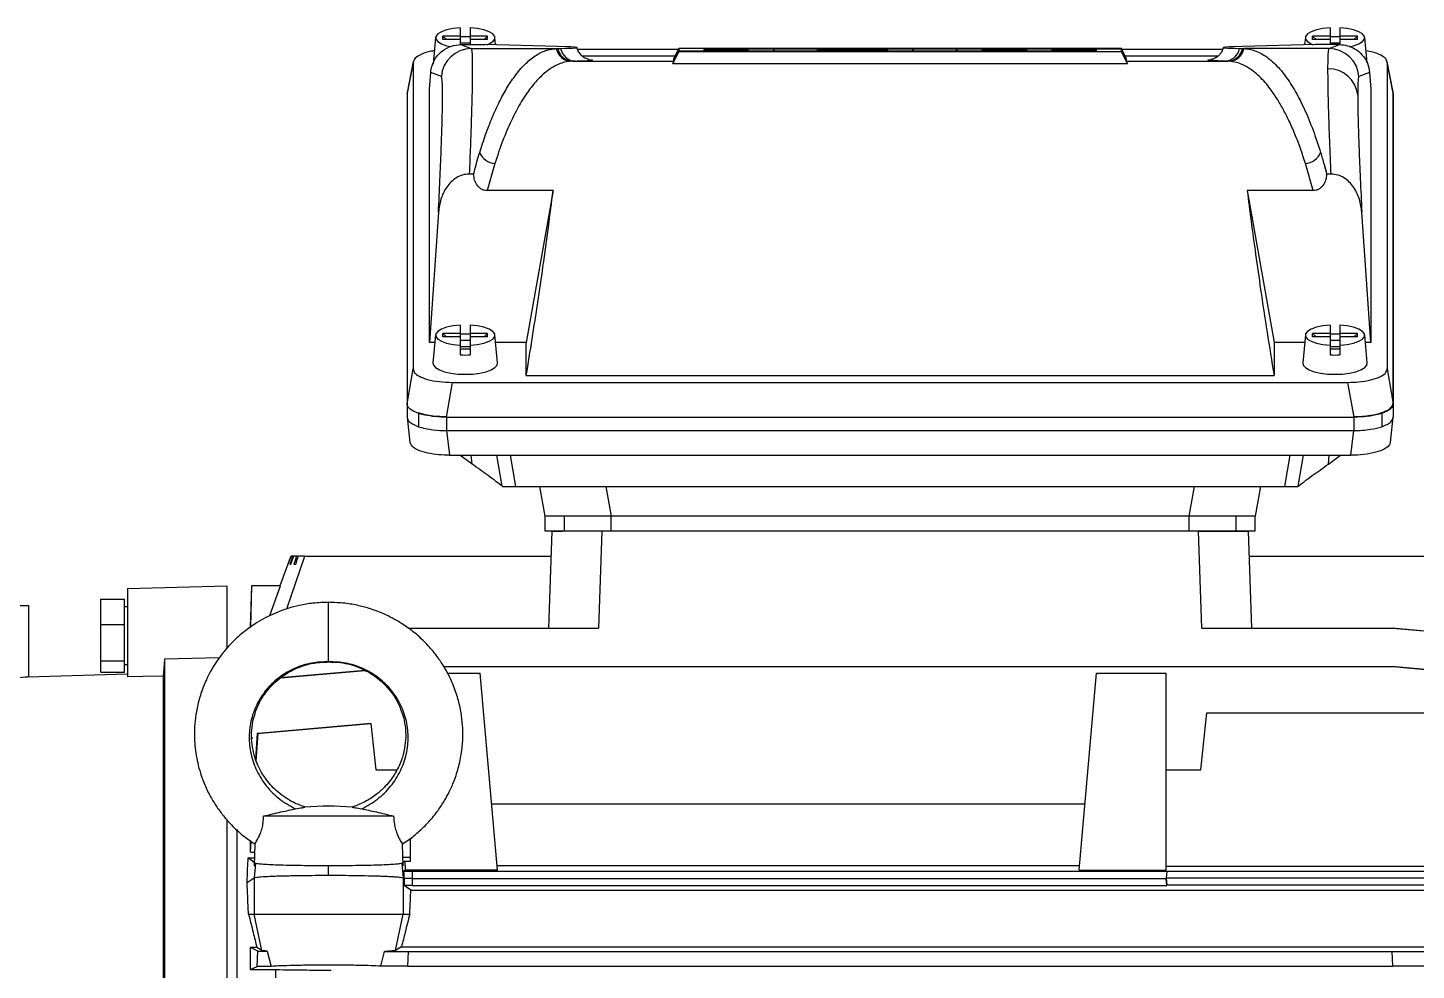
# Model space of a CAD drawing. Header units: millimetres. Extents: x 2 to 418, y 2 to 295.
# Drawn here: x 68.98 to 96.92, y 115.12 to 134.07 of the extents above; entities that cross this region are included whole.
import ezdxf

# ---------------------------------------------------------------- set-up
doc = ezdxf.new("R2010")
doc.units = ezdxf.units.MM

msp = doc.modelspace()

# ---------------------------------------------------------------- linework, layer by layer
at = {"color": 7, "linetype": 'Continuous', "lineweight": 25}
for p, q in [((77.185, 133.876), (77.135, 133.341)), ((77.682, 133.904), (77.332, 133.904)), ((77.332, 133.836), (77.332, 133.904)), ((77.332, 133.904), (77.405, 133.836)), ((77.682, 133.836), (77.332, 133.836)), ((77.682, 134.071), (77.682, 133.904)), ((77.682, 133.904), (77.682, 133.836)), ((77.682, 133.836), (77.682, 133.73)), ((77.882, 134.071), (77.882, 133.904)), ((78.232, 133.904), (77.882, 133.904)), ((77.882, 133.904), (77.882, 133.836)), ((78.232, 133.836), (77.882, 133.836)), ((77.882, 133.836), (77.882, 133.732)), ((78.232, 133.904), (78.16, 133.836)), ((78.232, 133.836), (78.232, 133.904)), ((78.393, 133.726), (78.379, 133.876)), ((94.685, 133.876), (94.671, 133.726)), ((95.182, 133.904), (94.832, 133.904)), ((94.832, 133.836), (94.832, 133.904)), ((94.832, 133.904), (94.905, 133.836)), ((95.182, 133.836), (94.832, 133.836)), ((95.182, 134.071), (95.182, 133.904)), ((95.182, 133.904), (95.182, 133.836)), ((95.182, 133.836), (95.182, 133.732)), ((95.382, 134.071), (95.382, 133.904)), ((95.732, 133.904), (95.382, 133.904)), ((95.382, 133.904), (95.382, 133.836)), ((95.732, 133.836), (95.382, 133.836)), ((95.382, 133.836), (95.382, 133.731)), ((95.732, 133.904), (95.66, 133.836)), ((95.732, 133.836), (95.732, 133.904)), ((95.927, 133.369), (95.879, 133.876)), ((77.682, 133.767), (77.882, 133.767)), ((77.693, 133.732), (77.9, 133.651)), ((77.693, 133.732), (78.179, 133.732)), ((77.9, 133.651), (79.614, 133.651)), ((79.64, 133.694), (78.179, 133.732)), ((79.614, 133.651), (79.644, 133.652)), ((79.644, 133.652), (79.702, 133.653)), ((80.044, 133.64), (82.071, 133.64)), ((81.961, 133.348), (82.076, 133.595)), ((81.982, 133.451), (82.076, 133.651)), ((81.982, 133.407), (82.076, 133.607)), ((81.982, 133.4), (82.076, 133.599)), ((82.076, 133.651), (82.076, 133.607)), ((90.989, 133.651), (82.076, 133.651)), ((82.076, 133.607), (83.989, 133.607)), ((82.076, 133.599), (82.076, 133.595)), ((90.476, 133.599), (82.076, 133.599)), ((82.076, 133.595), (90.989, 133.595)), ((82.589, 133.646), (90.989, 133.646)), ((82.589, 133.638), (82.589, 133.646)), ((82.593, 133.638), (82.589, 133.646)), ((83.989, 133.638), (82.589, 133.638)), ((82.589, 133.633), (82.589, 133.612)), ((83.476, 133.633), (82.589, 133.633)), ((82.599, 133.612), (82.589, 133.633)), ((82.589, 133.612), (83.476, 133.612)), ((83.466, 133.612), (83.476, 133.633)), ((83.476, 133.612), (83.476, 133.633)), ((83.989, 133.607), (83.989, 133.638)), ((84.007, 133.599), (83.989, 133.638)), ((83.993, 133.599), (83.989, 133.607)), ((84.858, 133.599), (84.876, 133.638)), ((84.86, 133.599), (84.876, 133.633)), ((84.864, 133.599), (84.876, 133.625)), ((84.872, 133.599), (84.876, 133.607)), ((84.876, 133.638), (84.876, 133.633)), ((86.789, 133.638), (84.876, 133.638)), ((84.876, 133.633), (86.276, 133.633)), ((84.876, 133.625), (84.876, 133.607)), ((86.276, 133.625), (84.876, 133.625)), ((84.876, 133.607), (86.789, 133.607)), ((86.276, 133.62), (85.389, 133.62)), ((85.389, 133.62), (85.389, 133.612)), ((85.393, 133.612), (85.389, 133.62)), ((85.389, 133.612), (86.276, 133.612)), ((86.272, 133.625), (86.276, 133.633)), ((86.272, 133.612), (86.276, 133.62)), ((86.276, 133.633), (86.276, 133.625)), ((86.276, 133.612), (86.276, 133.62)), ((86.789, 133.607), (86.789, 133.638)), ((86.807, 133.599), (86.789, 133.638)), ((86.793, 133.599), (86.789, 133.607)), ((87.658, 133.599), (87.676, 133.638)), ((87.672, 133.599), (87.676, 133.607)), ((87.676, 133.638), (87.676, 133.607)), ((90.989, 133.638), (87.676, 133.638)), ((87.676, 133.607), (88.189, 133.607)), ((88.189, 133.633), (89.076, 133.633)), ((88.189, 133.607), (88.189, 133.633)), ((88.205, 133.599), (88.189, 133.633)), ((88.193, 133.599), (88.189, 133.607)), ((89.06, 133.599), (89.076, 133.633)), ((89.072, 133.599), (89.076, 133.607)), ((89.076, 133.633), (89.076, 133.607)), ((89.076, 133.607), (89.589, 133.607)), ((89.589, 133.633), (90.476, 133.633)), ((89.589, 133.607), (89.589, 133.633)), ((89.605, 133.599), (89.589, 133.633)), ((89.593, 133.599), (89.589, 133.607)), ((90.46, 133.599), (90.476, 133.633)), ((90.476, 133.633), (90.476, 133.599)), ((90.989, 133.646), (90.989, 133.651)), ((91.082, 133.451), (90.989, 133.651)), ((91.082, 133.445), (90.989, 133.646)), ((90.989, 133.595), (90.989, 133.638)), ((91.082, 133.439), (90.989, 133.638)), ((91.104, 133.348), (90.989, 133.595)), ((90.994, 133.64), (93.02, 133.64)), ((93.363, 133.653), (93.42, 133.652)), ((93.42, 133.652), (93.45, 133.651)), ((94.885, 133.732), (93.425, 133.694)), ((95.165, 133.651), (93.45, 133.651)), ((95.372, 133.732), (94.885, 133.732)), ((95.165, 133.651), (95.372, 133.732)), ((95.182, 133.767), (95.382, 133.767)), ((76.735, 133.391), (76.61, 132.768)), ((76.733, 133.371), (76.61, 132.759)), ((76.733, 133.371), (76.733, 127.208)), ((79.999, 133.402), (79.942, 133.401)), ((80.135, 133.504), (82.007, 133.504)), ((80.299, 133.43), (80.325, 133.428)), ((91.104, 133.348), (81.961, 133.348)), ((81.982, 133.407), (81.982, 133.451)), ((81.985, 133.407), (81.982, 133.407)), ((91.058, 133.504), (92.93, 133.504)), ((91.082, 133.445), (91.079, 133.445)), ((91.082, 133.451), (91.082, 133.445)), ((91.082, 133.439), (91.082, 133.401)), ((91.082, 133.401), (93.122, 133.401)), ((93.122, 133.401), (93.065, 133.402)), ((96.453, 132.778), (96.33, 133.391)), ((96.332, 133.371), (96.331, 127.208)), ((96.455, 132.759), (96.332, 133.371)), ((77.06, 132.837), (77.087, 133.174)), ((77.301, 133.09), (77.087, 133.174)), ((95.978, 133.174), (95.763, 133.09)), ((95.978, 133.174), (96.005, 132.837)), ((76.61, 132.759), (76.617, 132.777)), ((76.61, 132.759), (76.61, 126.509)), ((77.06, 127.742), (77.06, 132.837)), ((96.005, 132.837), (96.005, 127.742)), ((96.446, 132.777), (96.455, 132.759)), ((96.455, 132.756), (96.452, 132.764)), ((96.455, 132.759), (96.455, 126.509)), ((96.455, 126.523), (96.455, 132.756)), ((78.377, 131.341), (78.223, 130.797)), ((94.842, 130.797), (94.688, 131.341)), ((77.95, 131.129), (77.862, 131.129)), ((77.95, 131.129), (77.951, 131.122)), ((95.202, 131.129), (95.114, 131.129)), ((95.114, 131.122), (95.114, 131.129)), ((79.548, 130.797), (78.223, 130.797)), ((79.548, 130.797), (79.01, 127.742)), ((94.842, 130.797), (93.516, 130.797)), ((93.516, 130.797), (94.055, 127.742)), ((77.243, 130.36), (77.06, 127.742)), ((96.005, 127.742), (95.822, 130.36)), ((77.682, 128.089), (77.682, 127.922)), ((77.882, 128.089), (77.882, 127.922)), ((95.182, 128.089), (95.182, 127.922)), ((95.382, 128.089), (95.382, 127.922)), ((77.171, 127.742), (77.06, 127.742)), ((77.185, 127.894), (77.133, 127.331)), ((77.682, 127.922), (77.332, 127.922)), ((77.332, 127.853), (77.332, 127.922)), ((77.332, 127.922), (77.405, 127.853)), ((77.682, 127.853), (77.332, 127.853)), ((77.682, 127.922), (77.682, 127.853)), ((77.682, 127.853), (77.682, 127.686)), ((77.682, 127.785), (77.882, 127.785)), ((77.682, 127.686), (77.682, 127.492)), ((78.232, 127.922), (77.882, 127.922)), ((77.882, 127.922), (77.882, 127.853)), ((77.882, 127.853), (77.882, 127.686)), ((78.232, 127.853), (77.882, 127.853)), ((77.882, 127.686), (77.882, 127.492)), ((78.232, 127.922), (78.16, 127.853)), ((78.232, 127.853), (78.232, 127.922)), ((78.432, 127.331), (78.379, 127.894)), ((79.01, 127.742), (78.394, 127.742)), ((79.01, 127.076), (79.01, 127.742)), ((94.055, 127.742), (94.055, 127.076)), ((94.671, 127.742), (94.055, 127.742)), ((94.685, 127.894), (94.633, 127.331)), ((95.182, 127.922), (94.832, 127.922)), ((94.832, 127.853), (94.832, 127.922)), ((94.832, 127.922), (94.905, 127.853)), ((95.182, 127.853), (94.832, 127.853)), ((95.182, 127.922), (95.182, 127.853)), ((95.182, 127.853), (95.182, 127.686)), ((95.182, 127.785), (95.382, 127.785)), ((95.182, 127.686), (95.182, 127.492)), ((95.732, 127.922), (95.382, 127.922)), ((95.382, 127.922), (95.382, 127.853)), ((95.382, 127.853), (95.382, 127.686)), ((95.732, 127.853), (95.382, 127.853)), ((95.382, 127.686), (95.382, 127.492)), ((95.732, 127.922), (95.66, 127.853)), ((95.732, 127.853), (95.732, 127.922)), ((95.932, 127.331), (95.879, 127.894)), ((96.005, 127.742), (95.894, 127.742)), ((77.882, 127.657), (77.682, 127.657)), ((77.682, 127.614), (77.882, 127.614)), ((95.382, 127.657), (95.182, 127.657)), ((95.182, 127.614), (95.382, 127.614)), ((76.61, 126.509), (76.733, 127.208)), ((96.331, 127.208), (96.455, 126.509)), ((77.521, 126.939), (77.398, 126.239)), ((77.521, 126.939), (95.543, 126.939)), ((79.01, 127.076), (94.055, 127.076)), ((95.667, 126.239), (95.543, 126.939)), ((76.612, 126.504), (76.612, 126.241)), ((76.844, 126.33), (76.844, 126.048)), ((96.222, 126.33), (96.222, 126.048)), ((96.455, 126.509), (96.455, 126.241)), ((76.612, 126.236), (76.67, 125.733)), ((77.398, 126.239), (95.667, 126.239)), ((96.396, 125.733), (96.455, 126.236)), ((77.407, 125.969), (95.659, 125.969)), ((77.407, 125.969), (77.465, 125.472)), ((95.601, 125.472), (95.659, 125.969)), ((77.465, 125.472), (95.601, 125.472)), ((77.918, 125.297), (77.674, 125.472)), ((78.8, 124.845), (78.694, 125.472)), ((94.373, 125.472), (94.267, 124.845)), ((95.148, 125.297), (95.392, 125.472)), ((78.534, 124.845), (78.526, 124.852)), ((78.534, 124.845), (78.8, 124.845)), ((78.8, 124.845), (94.267, 124.845)), ((79.389, 124.245), (79.283, 124.845)), ((80.613, 124.845), (80.719, 124.245)), ((92.348, 124.245), (92.454, 124.845)), ((93.783, 124.845), (93.677, 124.245)), ((94.267, 124.845), (94.532, 124.845)), ((94.532, 124.845), (94.541, 124.852)), ((79.389, 123.945), (79.389, 124.245)), ((79.776, 123.945), (79.776, 124.245)), ((92.348, 124.245), (80.719, 124.245)), ((80.719, 123.945), (80.719, 124.245)), ((92.348, 123.945), (92.348, 124.245)), ((93.29, 123.945), (93.29, 124.245)), ((93.677, 123.945), (93.677, 124.245)), ((79.465, 121.994), (79.533, 123.945)), ((80.533, 123.945), (80.464, 121.994)), ((92.348, 123.945), (80.719, 123.945)), ((92.602, 121.994), (92.534, 123.945)), ((93.533, 123.945), (93.601, 121.994)), ((74.271, 123.446), (74.054, 122.849)), ((74.192, 122.382), (74.552, 123.445)), ((74.274, 123.445), (74.273, 123.445)), ((74.326, 123.445), (74.309, 123.445)), ((74.411, 123.445), (74.389, 123.445)), ((74.552, 123.445), (79.516, 123.445)), ((93.551, 123.445), (98.514, 123.445)), ((70.983, 122.793), (72.983, 122.845)), ((70.983, 122.793), (70.983, 121.016)), ((72.983, 122.845), (72.983, 121.585)), ((73.478, 122.845), (73.456, 122.012)), ((74.065, 122.845), (73.479, 122.845)), ((73.853, 122.247), (74.065, 122.845)), ((68.998, 122.445), (64.998, 122.445)), ((68.998, 121.013), (68.998, 122.445)), ((70.453, 122.577), (70.923, 122.577)), ((70.453, 122.068), (70.453, 122.577)), ((70.923, 122.068), (70.923, 122.577)), ((70.983, 122.425), (70.923, 122.425)), ((70.453, 122.068), (70.923, 122.068)), ((70.453, 121.336), (70.453, 122.068)), ((70.923, 121.336), (70.923, 122.068)), ((76.632, 121.994), (80.464, 121.994)), ((92.602, 121.994), (96.435, 121.994)), ((99.458, 121.728), (96.435, 121.994)), ((96.445, 121.994), (99.468, 121.73)), ((70.453, 121.336), (70.923, 121.336)), ((70.453, 121.113), (70.453, 121.336)), ((70.923, 121.113), (70.923, 121.336)), ((70.923, 121.265), (70.983, 121.265)), ((71.733, 121.372), (71.733, 108.856)), ((70.983, 121.067), (68.98, 121.012)), ((70.453, 121.113), (70.923, 121.113)), ((71.705, 121.033), (71.705, 108.946)), ((75.771, 121.144), (74.061, 120.994)), ((74.066, 120.997), (75.768, 121.146)), ((77.351, 121.221), (96.433, 121.221)), ((77.426, 121.091), (78.083, 121.091)), ((78.43, 117.131), (78.083, 121.091)), ((90.137, 117.131), (90.483, 121.091)), ((90.483, 121.091), (91.883, 121.091)), ((91.883, 117.131), (91.883, 121.091)), ((99.456, 120.954), (96.433, 121.221)), ((96.446, 121.221), (99.469, 120.956)), ((92.583, 119.144), (92.704, 120.294)), ((92.704, 120.294), (99.659, 120.294)), ((73.596, 119.88), (73.561, 119.367)), ((73.577, 119.323), (73.613, 119.877)), ((73.596, 119.88), (75.885, 120.08)), ((73.613, 119.877), (73.596, 119.88)), ((75.885, 120.078), (73.613, 119.877)), ((75.885, 120.078), (75.983, 119.144)), ((73.485, 119.789), (73.508, 119.789)), ((75.983, 119.144), (76.408, 119.144)), ((91.883, 119.144), (92.583, 119.144)), ((78.313, 118.464), (90.253, 118.464)), ((76.341, 118.215), (73.725, 118.215)), ((72.983, 118.145), (72.983, 108.882)), ((73.183, 117.952), (73.183, 108.164)), ((73.459, 117.487), (73.459, 117.722)), ((73.459, 117.487), (73.474, 117.709)), ((73.545, 117.654), (73.533, 117.216)), ((76.533, 117.218), (76.522, 117.654)), ((76.683, 117.308), (76.683, 117.771)), ((73.535, 117.284), (73.413, 117.376)), ((73.413, 117.376), (73.537, 117.376)), ((73.459, 117.487), (73.54, 117.487)), ((76.683, 117.38), (76.529, 117.38)), ((73.54, 117.215), (73.533, 117.215)), ((73.561, 117.265), (73.535, 116.976)), ((73.561, 117.265), (73.548, 117.274)), ((75.033, 117.025), (75.033, 117.215)), ((76.518, 117.274), (76.506, 117.265)), ((76.506, 117.265), (76.531, 116.976)), ((76.533, 117.215), (76.526, 117.215)), ((76.563, 117.308), (76.531, 117.284)), ((76.539, 117.108), (76.57, 117.131)), ((76.539, 117.108), (76.716, 117.108)), ((76.563, 117.308), (76.683, 117.308)), ((76.563, 117.308), (76.57, 117.131)), ((78.43, 117.131), (76.57, 117.131)), ((76.716, 117.108), (91.896, 117.108)), ((76.716, 117.108), (76.716, 116.962)), ((90.144, 117.215), (78.422, 117.215)), ((90.137, 117.131), (91.883, 117.131)), ((91.883, 117.21), (98.387, 117.21)), ((91.895, 117.103), (91.883, 116.968)), ((91.896, 117.108), (91.895, 117.103)), ((99.19, 117.103), (91.895, 117.103)), ((73.392, 116.88), (73.535, 116.976)), ((73.535, 116.976), (73.535, 116.245)), ((76.531, 116.976), (76.531, 116.245)), ((76.531, 116.976), (76.551, 116.962)), ((76.551, 116.962), (76.552, 116.817)), ((76.688, 116.726), (76.552, 116.817)), ((76.716, 116.962), (91.883, 116.962)), ((76.716, 116.962), (76.716, 116.817)), ((76.716, 116.817), (91.896, 116.817)), ((91.883, 116.968), (91.896, 116.823)), ((99.19, 116.968), (91.883, 116.968)), ((91.883, 116.962), (91.883, 116.968)), ((91.896, 116.817), (91.883, 116.962)), ((99.19, 116.823), (91.896, 116.823)), ((91.896, 116.823), (91.896, 116.817)), ((76.688, 116.726), (97.979, 116.726)), ((73.421, 116.245), (73.535, 116.245)), ((73.69, 115.514), (73.535, 116.245)), ((73.535, 116.245), (76.531, 116.245)), ((76.376, 115.514), (76.531, 116.245)), ((76.531, 116.245), (76.666, 116.245)), ((73.59, 115.573), (73.459, 115.573)), ((73.459, 115.128), (73.459, 115.573)), ((73.611, 115.499), (73.459, 115.573)), ((73.69, 115.514), (73.59, 115.573)), ((73.597, 115.191), (73.611, 115.499)), ((73.611, 115.499), (73.799, 115.499)), ((73.799, 115.499), (73.875, 115.192)), ((76.083, 115.198), (76.155, 115.491)), ((76.155, 115.491), (76.633, 115.49)), ((76.499, 115.586), (76.376, 115.514)), ((76.499, 115.586), (97.979, 115.586)), ((76.633, 115.49), (76.621, 115.2)), ((76.633, 115.49), (96.433, 115.49)), ((96.433, 115.49), (99.456, 115.499)), ((96.446, 115.2), (96.433, 115.49)), ((73.459, 115.128), (73.597, 115.191)), ((73.459, 115.128), (73.968, 115.128)), ((73.875, 115.192), (73.597, 115.191)), ((73.968, 114.049), (73.968, 115.128)), ((76.621, 115.2), (76.083, 115.198)), ((76.621, 115.2), (96.446, 115.2)), ((99.469, 115.191), (96.446, 115.2))]:
    msp.add_line(p, q, dxfattribs=at)
at = {"color": 8, "linetype": 'Continuous', "lineweight": 25}
for p, q in [((79.942, 133.401), (81.982, 133.401)), ((77.407, 126.239), (77.407, 125.969)), ((95.659, 126.239), (95.659, 125.969)), ((77.918, 125.297), (77.904, 125.472)), ((78.526, 124.852), (78.416, 125.472)), ((94.541, 124.852), (94.65, 125.472)), ((95.148, 125.297), (95.163, 125.472))]:
    msp.add_line(p, q, dxfattribs=at)
at = {"color": 7, "linetype": 'Continuous', "lineweight": 25, "flags": 128}
for points in [[(77.682, 134.071), (77.537, 134.056), (77.407, 134.029), (77.302, 133.991), (77.228, 133.946), (77.19, 133.896), (77.19, 133.844), (77.228, 133.793), (77.302, 133.748), (77.407, 133.711), (77.487, 133.692)], [(78.221, 133.731), (78.262, 133.748), (78.337, 133.793), (78.375, 133.844), (78.375, 133.896), (78.337, 133.946), (78.262, 133.991), (78.157, 134.029), (78.028, 134.056), (77.882, 134.071)], [(95.182, 134.071), (95.037, 134.056), (94.907, 134.029), (94.802, 133.991), (94.728, 133.946), (94.69, 133.896), (94.69, 133.844), (94.728, 133.793), (94.802, 133.748), (94.844, 133.731)], [(95.574, 133.691), (95.657, 133.711), (95.762, 133.748), (95.837, 133.793), (95.875, 133.844), (95.875, 133.896), (95.837, 133.946), (95.762, 133.991), (95.657, 134.029), (95.528, 134.056), (95.382, 134.071)], [(79.702, 133.653), (79.837, 133.658), (79.937, 133.662), (80.002, 133.667), (80.031, 133.671), (80.024, 133.676), (79.981, 133.68), (79.902, 133.685), (79.788, 133.689), (79.64, 133.694)], [(93.425, 133.694), (93.276, 133.689), (93.162, 133.685), (93.084, 133.68), (93.041, 133.676), (93.034, 133.671), (93.063, 133.667), (93.127, 133.662), (93.228, 133.658), (93.363, 133.653)], [(92.733, 133.427), (92.774, 133.431), (92.777, 133.431)], [(77.682, 128.089), (77.537, 128.074), (77.407, 128.047), (77.302, 128.009), (77.228, 127.964), (77.19, 127.914), (77.19, 127.862), (77.228, 127.811), (77.302, 127.766), (77.407, 127.728), (77.537, 127.701), (77.682, 127.686)], [(77.882, 127.686), (78.028, 127.701), (78.157, 127.728), (78.262, 127.766), (78.337, 127.811), (78.375, 127.862), (78.375, 127.914), (78.337, 127.964), (78.262, 128.009), (78.157, 128.047), (78.028, 128.074), (77.882, 128.089)], [(95.182, 128.089), (95.037, 128.074), (94.907, 128.047), (94.802, 128.009), (94.728, 127.964), (94.69, 127.914), (94.69, 127.862), (94.728, 127.811), (94.802, 127.766), (94.907, 127.728), (95.037, 127.701), (95.182, 127.686)], [(95.382, 127.686), (95.528, 127.701), (95.657, 127.728), (95.762, 127.766), (95.837, 127.811), (95.875, 127.862), (95.875, 127.914), (95.837, 127.964), (95.762, 128.009), (95.657, 128.047), (95.528, 128.074), (95.382, 128.089)], [(77.133, 127.331), (77.142, 127.285), (77.185, 127.236), (77.261, 127.191), (77.364, 127.153), (77.491, 127.125), (77.632, 127.107), (77.782, 127.101)], [(77.782, 127.101), (77.932, 127.107), (78.074, 127.125), (78.2, 127.153), (78.304, 127.191), (78.379, 127.236), (78.422, 127.285), (78.432, 127.331)], [(94.633, 127.331), (94.642, 127.285), (94.685, 127.236), (94.761, 127.191), (94.864, 127.153), (94.991, 127.125), (95.132, 127.107), (95.282, 127.101)], [(95.282, 127.101), (95.432, 127.107), (95.574, 127.125), (95.7, 127.153), (95.804, 127.191), (95.879, 127.236), (95.922, 127.285), (95.932, 127.331)], [(74.273, 123.445), (74.24, 123.355), (74.214, 123.285)], [(74.222, 123.285), (74.255, 123.375), (74.281, 123.445)], [(74.309, 123.445), (74.277, 123.355), (74.251, 123.285)], [(74.275, 123.285), (74.307, 123.375), (74.333, 123.445)], [(74.389, 123.445), (74.357, 123.355), (74.332, 123.285)], [(74.371, 123.285), (74.403, 123.375), (74.428, 123.445)], [(73.479, 122.845), (73.458, 122.019), (73.457, 122.013)], [(71.733, 121.372), (71.717, 121.182), (71.705, 121.033)], [(72.834, 121.398), (72.283, 121.385), (71.733, 121.372)], [(71.705, 121.033), (71.301, 121.024), (70.983, 121.016)]]:
    msp.add_lwpolyline(points, dxfattribs=at)
at = {"color": 8, "linetype": 'Continuous', "lineweight": 25, "flags": 128}
for points in [[(80.325, 133.428), (80.335, 133.426), (80.343, 133.421), (80.322, 133.417)], [(93.065, 133.402), (92.924, 133.407), (92.819, 133.412), (92.752, 133.416), (92.722, 133.421), (92.729, 133.426), (92.733, 133.427)]]:
    msp.add_lwpolyline(points, dxfattribs=at)
at = {"color": 7, "linetype": 'Continuous', "lineweight": 25}
for centre, radius, start, end in [((77.782, 132.105), 1.787, 86.7917, 93.2083), ((95.282, 132.105), 1.787, 86.7917, 93.2083), ((77.9, 133.051), 0.6, 90.0205, 176.2346), ((79.92, 133.711), 0.312, 191.1059, 268.5153), ((79.949, 133.71), 0.31, 190.9467, 268.7802), ((80.006, 133.712), 0.31, 190.9467, 268.7802), ((93.058, 133.712), 0.31, 271.2198, 349.0533), ((93.116, 133.71), 0.31, 271.2198, 349.0533), ((93.144, 133.711), 0.312, 271.4847, 348.8941), ((95.164, 133.051), 0.6, 3.7654, 89.9795), ((79.95, 137.925), 4.523, 270.6302, 274.72), ((95.156, 132.659), 0.586, 5.9865, 91.5547), ((78.414, 131.714), 0.375, 204.1577, 264.3496), ((94.651, 131.714), 0.375, 275.6504, 335.8423), ((77.782, 126.123), 1.787, 86.7917, 93.2083), ((95.282, 126.123), 1.787, 86.7917, 93.2083), ((77.782, 129.276), 1.787, 266.7917, 273.2083), ((95.282, 129.276), 1.787, 266.7917, 273.2083), ((75.033, 112.885), 5.53, 85.0554, 94.9421)]:
    msp.add_arc(centre, radius, start, end, dxfattribs=at)
for points, knots in [([(77.16, 133.608), (77.136, 133.605), (77.037, 133.591), (76.893, 133.541), (76.757, 133.463), (76.741, 133.401), (76.733, 133.371)], [0, 0, 0, 0, 0.090931, 0.371453, 0.696261, 1, 1, 1, 1]), ([(77.087, 133.174), (77.102, 133.254), (77.134, 133.417), (77.295, 133.602), (77.494, 133.713), (77.629, 133.726), (77.693, 133.732)], [0, 0, 0, 0, 0.287405, 0.583825, 0.802749, 1, 1, 1, 1]), ([(77.9, 133.651), (77.905, 133.64), (77.914, 133.62), (77.922, 133.484), (77.925, 133.274), (77.923, 132.988), (77.916, 132.63), (77.903, 132.2), (77.886, 131.704), (77.87, 131.322), (77.862, 131.129)], [0, 0, 0, 0, 0.125827, 0.251091, 0.375799, 0.499957, 0.62262, 0.746845, 0.872636, 1, 1, 1, 1]), ([(78.072, 131.56), (78.112, 131.684), (78.192, 131.934), (78.324, 132.272), (78.465, 132.582), (78.616, 132.859), (78.754, 133.068), (78.877, 133.224), (78.979, 133.334), (79.085, 133.43), (79.188, 133.507), (79.295, 133.57), (79.395, 133.611), (79.503, 133.642), (79.573, 133.647), (79.614, 133.651)], [0, 0, 0, 0, 0.0953481, 0.1941182, 0.2925509, 0.3920197, 0.4967714, 0.5587576, 0.6237828, 0.6849984, 0.7504796, 0.8097803, 0.8761218, 0.9277398, 1, 1, 1, 1]), ([(80.284, 133.43), (80.284, 133.43), (80.284, 133.43), (80.273, 133.432), (80.251, 133.437), (80.218, 133.448), (80.17, 133.473), (80.114, 133.516), (80.065, 133.582), (80.036, 133.638), (80.033, 133.671), (80.033, 133.674)], [0, 0, 0, 0, 0.151584, 0.321712, 0.439472, 0.5398, 0.636339, 0.741906, 0.861049, 0.98967, 1, 1, 1, 1]), ([(93.031, 133.674), (93.031, 133.672), (93.029, 133.64), (93.002, 133.587), (92.958, 133.525), (92.909, 133.482), (92.863, 133.456), (92.827, 133.441), (92.802, 133.434), (92.787, 133.431), (92.785, 133.431), (92.783, 133.431)], [0, 0, 0, 0, 0.011546, 0.1554284, 0.2810545, 0.3937928, 0.4964903, 0.5984724, 0.7151769, 0.8657624, 1, 1, 1, 1]), ([(93.45, 133.651), (93.496, 133.647), (93.578, 133.64), (93.7, 133.601), (93.817, 133.545), (93.937, 133.465), (94.056, 133.364), (94.173, 133.241), (94.319, 133.058), (94.486, 132.799), (94.671, 132.435), (94.84, 132.029), (94.943, 131.714), (94.992, 131.56)], [0, 0, 0, 0, 0.080902, 0.143559, 0.216508, 0.287477, 0.359183, 0.432163, 0.503258, 0.633362, 0.755221, 0.880287, 1, 1, 1, 1]), ([(95.14, 133.244), (95.141, 133.323), (95.142, 133.48), (95.15, 133.617), (95.16, 133.64), (95.165, 133.651)], [0, 0, 0, 0, 0.331151, 0.664479, 1, 1, 1, 1]), ([(95.372, 133.732), (95.425, 133.728), (95.538, 133.719), (95.697, 133.647), (95.84, 133.527), (95.945, 133.364), (95.967, 133.237), (95.978, 133.174)], [0, 0, 0, 0, 0.165777, 0.347575, 0.542004, 0.776206, 1, 1, 1, 1]), ([(96.332, 133.371), (96.326, 133.396), (96.314, 133.448), (96.213, 133.521), (96.075, 133.578), (95.953, 133.598), (95.905, 133.606)], [0, 0, 0, 0, 0.257064, 0.531035, 0.812364, 1, 1, 1, 1]), ([(79.912, 133.399), (79.868, 133.394), (79.785, 133.384), (79.671, 133.344), (79.575, 133.297), (79.479, 133.238), (79.38, 133.163), (79.275, 133.066), (79.177, 132.959), (79.046, 132.796), (78.888, 132.556), (78.704, 132.204), (78.532, 131.806), (78.428, 131.493), (78.377, 131.341)], [0, 0, 0, 0, 0.0781411, 0.1458561, 0.203144, 0.2500041, 0.3177429, 0.3819967, 0.4427666, 0.5000538, 0.6286822, 0.7490781, 0.8774251, 1, 1, 1, 1]), ([(79.942, 133.401), (79.936, 133.4), (79.926, 133.4), (79.916, 133.399), (79.912, 133.399)], [0, 0, 0, 0, 0.56, 1, 1, 1, 1]), ([(81.961, 133.348), (81.967, 133.363), (81.979, 133.39), (81.981, 133.397), (81.982, 133.4)], [0, 0, 0, 0, 0.5601781, 1, 1, 1, 1]), ([(91.082, 133.401), (91.083, 133.397), (91.085, 133.39), (91.098, 133.361), (91.104, 133.348)], [0, 0, 0, 0, 0.5597999, 1, 1, 1, 1]), ([(93.153, 133.399), (93.147, 133.4), (93.137, 133.4), (93.127, 133.401), (93.122, 133.401)], [0, 0, 0, 0, 0.56, 1, 1, 1, 1]), ([(94.688, 131.341), (94.654, 131.443), (94.586, 131.65), (94.475, 131.938), (94.359, 132.201), (94.238, 132.439), (94.113, 132.653), (93.991, 132.831), (93.873, 132.977), (93.759, 133.097), (93.644, 133.196), (93.533, 133.273), (93.42, 133.333), (93.294, 133.381), (93.202, 133.393), (93.153, 133.399)], [0, 0, 0, 0, 0.0811547, 0.1648739, 0.251173, 0.3305947, 0.4136837, 0.5004474, 0.5661904, 0.6364892, 0.7113454, 0.7759341, 0.8370303, 0.9117195, 1, 1, 1, 1]), ([(77.243, 130.36), (77.253, 130.58), (77.275, 131.026), (77.299, 131.611), (77.316, 132.12), (77.326, 132.54), (77.327, 132.849), (77.319, 133.047), (77.307, 133.076), (77.301, 133.09)], [0, 0, 0, 0, 0.136644, 0.276556, 0.418537, 0.561276, 0.710141, 0.856843, 1, 1, 1, 1]), ([(95.202, 131.129), (95.196, 131.287), (95.183, 131.601), (95.167, 132.02), (95.153, 132.461), (95.142, 132.896), (95.141, 133.129), (95.14, 133.244)], [0, 0, 0, 0, 0.168936, 0.335661, 0.500178, 0.750876, 1, 1, 1, 1]), ([(95.763, 133.09), (95.759, 133.083), (95.751, 133.068), (95.741, 132.963), (95.74, 132.812), (95.739, 132.72)], [0, 0, 0, 0, 0.279673, 0.560312, 1, 1, 1, 1]), ([(95.739, 132.72), (95.739, 132.63), (95.74, 132.45), (95.75, 132.08), (95.765, 131.616), (95.788, 131.049), (95.811, 130.589), (95.822, 130.36)], [0, 0, 0, 0, 0.185041, 0.372279, 0.56044, 0.781548, 1, 1, 1, 1]), ([(77.95, 131.129), (77.972, 131.212), (78.012, 131.36), (78.054, 131.499), (78.072, 131.56)], [0, 0, 0, 0, 0.559495, 1, 1, 1, 1]), ([(77.951, 131.122), (77.973, 131.206), (78.012, 131.356), (78.054, 131.498), (78.072, 131.56)], [0, 0, 0, 0, 0.559497, 1, 1, 1, 1]), ([(94.992, 131.56), (95.016, 131.481), (95.058, 131.339), (95.097, 131.188), (95.114, 131.122)], [0, 0, 0, 0, 0.560502, 1, 1, 1, 1]), ([(94.992, 131.56), (95.016, 131.482), (95.058, 131.342), (95.097, 131.194), (95.114, 131.129)], [0, 0, 0, 0, 0.560504, 1, 1, 1, 1]), ([(77.862, 131.129), (77.817, 131.125), (77.725, 131.117), (77.601, 131.058), (77.494, 130.974), (77.379, 130.834), (77.278, 130.627), (77.255, 130.449), (77.243, 130.36)], [0, 0, 0, 0, 0.124887, 0.250262, 0.371648, 0.500568, 0.749531, 1, 1, 1, 1]), ([(78.223, 130.797), (78.203, 130.798), (78.164, 130.801), (78.109, 130.824), (78.061, 130.858), (78.009, 130.917), (77.965, 131.006), (77.955, 131.083), (77.951, 131.122)], [0, 0, 0, 0, 0.125248, 0.250201, 0.372401, 0.500748, 0.749773, 1, 1, 1, 1]), ([(95.114, 131.122), (95.109, 131.084), (95.1, 131.007), (95.056, 130.917), (95.004, 130.858), (94.956, 130.824), (94.901, 130.801), (94.861, 130.798), (94.842, 130.797)], [0, 0, 0, 0, 0.248579, 0.498164, 0.626592, 0.749075, 0.873999, 1, 1, 1, 1]), ([(95.822, 130.36), (95.81, 130.448), (95.786, 130.626), (95.687, 130.832), (95.572, 130.972), (95.465, 131.057), (95.34, 131.117), (95.248, 131.125), (95.202, 131.129)], [0, 0, 0, 0, 0.248606, 0.498133, 0.623635, 0.748655, 0.874037, 1, 1, 1, 1]), ([(79.01, 127.076), (79.05, 127.323), (79.13, 127.818), (79.243, 128.553), (79.353, 129.31), (79.458, 130.073), (79.518, 130.557), (79.548, 130.797)], [0, 0, 0, 0, 0.185824, 0.373455, 0.56163, 0.782324, 1, 1, 1, 1]), ([(93.516, 130.797), (93.541, 130.594), (93.592, 130.186), (93.683, 129.516), (93.79, 128.769), (93.913, 127.952), (94.008, 127.367), (94.055, 127.076)], [0, 0, 0, 0, 0.1844919, 0.3713701, 0.5594284, 0.780813, 1, 1, 1, 1]), ([(76.733, 127.208), (76.739, 127.183), (76.751, 127.131), (76.851, 127.058), (77.02, 126.993), (77.253, 126.948), (77.434, 126.942), (77.521, 126.939)], [0, 0, 0, 0, 0.178174, 0.368072, 0.563076, 0.788863, 1, 1, 1, 1]), ([(95.543, 126.939), (95.617, 126.941), (95.769, 126.945), (95.984, 126.979), (96.173, 127.037), (96.306, 127.117), (96.323, 127.179), (96.331, 127.208)], [0, 0, 0, 0, 0.17818, 0.368083, 0.563087, 0.78887, 1, 1, 1, 1]), ([(77.398, 126.239), (77.324, 126.241), (77.172, 126.245), (76.958, 126.28), (76.769, 126.337), (76.635, 126.417), (76.618, 126.479), (76.61, 126.509)], [0, 0, 0, 0, 0.178178, 0.368078, 0.563081, 0.788865, 1, 1, 1, 1]), ([(76.844, 126.33), (76.888, 126.317), (76.975, 126.291), (77.165, 126.259), (77.316, 126.254), (77.407, 126.251)], [0, 0, 0, 0, 0.277589, 0.560746, 1, 1, 1, 1]), ([(95.659, 126.251), (95.717, 126.252), (95.834, 126.255), (96.034, 126.278), (96.151, 126.31), (96.222, 126.33)], [0, 0, 0, 0, 0.2787416, 0.5621779, 1, 1, 1, 1]), ([(96.455, 126.509), (96.449, 126.483), (96.437, 126.431), (96.337, 126.358), (96.168, 126.293), (95.935, 126.248), (95.754, 126.242), (95.667, 126.239)], [0, 0, 0, 0, 0.178178, 0.368078, 0.563081, 0.788865, 1, 1, 1, 1]), ([(96.222, 126.33), (96.26, 126.345), (96.337, 126.375), (96.431, 126.44), (96.446, 126.492), (96.455, 126.523)], [0, 0, 0, 0, 0.2775892, 0.5607463, 1, 1, 1, 1]), ([(76.612, 126.241), (76.615, 126.221), (76.623, 126.181), (76.691, 126.113), (76.786, 126.073), (76.844, 126.048)], [0, 0, 0, 0, 0.2787416, 0.5621779, 1, 1, 1, 1]), ([(76.844, 126.048), (76.888, 126.035), (76.975, 126.009), (77.165, 125.977), (77.316, 125.972), (77.407, 125.969)], [0, 0, 0, 0, 0.277589, 0.560746, 1, 1, 1, 1]), ([(95.659, 125.969), (95.717, 125.97), (95.834, 125.973), (96.034, 125.996), (96.151, 126.029), (96.222, 126.048)], [0, 0, 0, 0, 0.2787416, 0.5621779, 1, 1, 1, 1]), ([(96.222, 126.048), (96.26, 126.063), (96.337, 126.093), (96.431, 126.158), (96.446, 126.21), (96.455, 126.241)], [0, 0, 0, 0, 0.277589, 0.560746, 1, 1, 1, 1]), ([(77.465, 125.472), (77.391, 125.474), (77.238, 125.478), (77.022, 125.513), (76.831, 125.571), (76.699, 125.648), (76.682, 125.707), (76.675, 125.733)], [0, 0, 0, 0, 0.181925, 0.37705, 0.578037, 0.810308, 1, 1, 1, 1]), ([(96.393, 125.733), (96.387, 125.712), (96.375, 125.663), (96.277, 125.592), (96.106, 125.527), (95.871, 125.481), (95.689, 125.475), (95.601, 125.472)], [0, 0, 0, 0, 0.155826, 0.35097, 0.551976, 0.78427, 1, 1, 1, 1]), ([(78.526, 124.852), (78.489, 124.879), (78.413, 124.937), (78.255, 125.054), (78.087, 125.176), (77.975, 125.256), (77.918, 125.297)], [0, 0, 0, 0, 0.261576, 0.537963, 0.765739, 1, 1, 1, 1]), ([(94.541, 124.852), (94.578, 124.879), (94.653, 124.937), (94.812, 125.054), (94.98, 125.176), (95.092, 125.256), (95.148, 125.297)], [0, 0, 0, 0, 0.261576, 0.537963, 0.765739, 1, 1, 1, 1]), ([(79.776, 124.245), (79.712, 124.245), (79.583, 124.245), (79.467, 124.245), (79.4, 124.245), (79.393, 124.245), (79.389, 124.245)], [0, 0, 0, 0, 0.276318, 0.558543, 0.780772, 1, 1, 1, 1]), ([(80.719, 124.245), (80.621, 124.245), (80.425, 124.245), (80.165, 124.245), (79.945, 124.245), (79.832, 124.245), (79.776, 124.245)], [0, 0, 0, 0, 0.279454, 0.562429, 0.783415, 1, 1, 1, 1]), ([(93.29, 124.245), (93.218, 124.245), (93.071, 124.245), (92.823, 124.245), (92.578, 124.245), (92.424, 124.245), (92.348, 124.245)], [0, 0, 0, 0, 0.276318, 0.558543, 0.780772, 1, 1, 1, 1]), ([(93.677, 124.245), (93.671, 124.245), (93.659, 124.245), (93.567, 124.245), (93.444, 124.245), (93.341, 124.245), (93.29, 124.245)], [0, 0, 0, 0, 0.2794545, 0.5624294, 0.7834147, 1, 1, 1, 1]), ([(79.776, 123.945), (79.712, 123.945), (79.583, 123.945), (79.467, 123.945), (79.4, 123.945), (79.393, 123.945), (79.389, 123.945)], [0, 0, 0, 0, 0.276318, 0.558543, 0.780772, 1, 1, 1, 1]), ([(79.533, 123.945), (79.542, 123.945), (79.559, 123.945), (79.641, 123.945), (79.725, 123.945), (79.741, 123.945)], [0, 0, 0, 0, 0.429619, 0.891907, 1, 1, 1, 1]), ([(80.719, 123.945), (80.621, 123.945), (80.425, 123.945), (80.165, 123.945), (79.945, 123.945), (79.832, 123.945), (79.776, 123.945)], [0, 0, 0, 0, 0.279454, 0.562429, 0.783415, 1, 1, 1, 1]), ([(93.29, 123.945), (93.218, 123.945), (93.071, 123.945), (92.823, 123.945), (92.578, 123.945), (92.424, 123.945), (92.348, 123.945)], [0, 0, 0, 0, 0.276318, 0.558543, 0.780772, 1, 1, 1, 1]), ([(92.534, 123.945), (92.626, 123.945), (92.818, 123.945), (93.09, 123.945), (93.33, 123.945), (93.501, 123.945), (93.523, 123.945), (93.533, 123.945)], [0, 0, 0, 0, 0.176869, 0.367187, 0.563532, 0.790218, 1, 1, 1, 1]), ([(93.677, 123.945), (93.671, 123.945), (93.659, 123.945), (93.567, 123.945), (93.444, 123.945), (93.341, 123.945), (93.29, 123.945)], [0, 0, 0, 0, 0.279454, 0.562429, 0.783415, 1, 1, 1, 1]), ([(74.214, 123.285), (74.216, 123.285), (74.218, 123.285), (74.221, 123.285), (74.222, 123.285)], [0, 0, 0, 0, 0.559999, 1, 1, 1, 1]), ([(74.251, 123.285), (74.255, 123.285), (74.262, 123.285), (74.271, 123.285), (74.275, 123.285)], [0, 0, 0, 0, 0.56, 1, 1, 1, 1]), ([(74.309, 123.445), (74.302, 123.445), (74.291, 123.445), (74.284, 123.445), (74.281, 123.445)], [0, 0, 0, 0, 0.560279, 1, 1, 1, 1]), ([(74.332, 123.285), (74.339, 123.285), (74.352, 123.285), (74.365, 123.285), (74.371, 123.285)], [0, 0, 0, 0, 0.559986, 1, 1, 1, 1]), ([(74.389, 123.445), (74.377, 123.445), (74.356, 123.445), (74.34, 123.445), (74.333, 123.445)], [0, 0, 0, 0, 0.560348, 1, 1, 1, 1]), ([(74.552, 123.445), (74.527, 123.445), (74.481, 123.445), (74.444, 123.445), (74.428, 123.445)], [0, 0, 0, 0, 0.559653, 1, 1, 1, 1]), ([(75.033, 122.515), (74.928, 122.511), (74.73, 122.505), (74.457, 122.458), (74.199, 122.39), (73.973, 122.307), (73.763, 122.207), (73.568, 122.095), (73.352, 121.946), (73.131, 121.754), (72.938, 121.544), (72.79, 121.346), (72.671, 121.156), (72.56, 120.94), (72.457, 120.679), (72.384, 120.401), (72.344, 120.143), (72.33, 119.906), (72.338, 119.624), (72.39, 119.273), (72.501, 118.923), (72.635, 118.638), (72.762, 118.427), (72.898, 118.237), (73.066, 118.044), (73.278, 117.841), (73.454, 117.72), (73.546, 117.657)], [0, 0, 0, 0, 0.046227, 0.086789, 0.121668, 0.163356, 0.1923, 0.223673, 0.262097, 0.307651, 0.35168, 0.387315, 0.415923, 0.450364, 0.493779, 0.538813, 0.576523, 0.60839, 0.642804, 0.700678, 0.763445, 0.803609, 0.838714, 0.87149, 0.906008, 0.951093, 1, 1, 1, 1]), ([(76.519, 117.658), (76.561, 117.684), (76.683, 117.76), (76.859, 117.908), (77.059, 118.105), (77.226, 118.312), (77.36, 118.515), (77.468, 118.714), (77.57, 118.943), (77.659, 119.223), (77.716, 119.522), (77.737, 119.799), (77.73, 120.051), (77.7, 120.307), (77.638, 120.584), (77.543, 120.856), (77.432, 121.09), (77.313, 121.291), (77.171, 121.492), (76.982, 121.709), (76.757, 121.912), (76.53, 122.076), (76.328, 122.194), (76.115, 122.297), (75.89, 122.383), (75.627, 122.454), (75.346, 122.504), (75.142, 122.511), (75.033, 122.515)], [0, 0, 0, 0, 0.021401, 0.063008, 0.100964, 0.1446, 0.179447, 0.207968, 0.243891, 0.289323, 0.336697, 0.377268, 0.411279, 0.447519, 0.490132, 0.535882, 0.573796, 0.603726, 0.63825, 0.681809, 0.729979, 0.771074, 0.80448, 0.832791, 0.874798, 0.910426, 0.952165, 1, 1, 1, 1]), ([(75.033, 121.319), (74.918, 121.316), (74.686, 121.308), (74.352, 121.2), (74.048, 121.027), (73.79, 120.789), (73.593, 120.498), (73.467, 120.168), (73.42, 119.816), (73.458, 119.459), (73.578, 119.116), (73.777, 118.808), (74.041, 118.543), (74.259, 118.422), (74.369, 118.361)], [0, 0, 0, 0, 0.0811985, 0.162653, 0.2442049, 0.325846, 0.4076097, 0.4896486, 0.5721914, 0.6555154, 0.7398603, 0.8253749, 0.9120917, 1, 1, 1, 1]), ([(74.563, 118.394), (74.482, 118.424), (74.33, 118.48), (74.136, 118.6), (73.984, 118.721), (73.861, 118.845), (73.764, 118.967), (73.686, 119.086), (73.619, 119.213), (73.557, 119.364), (73.505, 119.555), (73.478, 119.774), (73.487, 120.005), (73.531, 120.226), (73.6, 120.416), (73.681, 120.572), (73.763, 120.695), (73.854, 120.808), (73.967, 120.924), (74.112, 121.04), (74.291, 121.149), (74.5, 121.239), (74.752, 121.306), (74.936, 121.312), (75.033, 121.316)], [0, 0, 0, 0, 0.060182, 0.112754, 0.15772, 0.195176, 0.233823, 0.265968, 0.294426, 0.333371, 0.379166, 0.432047, 0.485986, 0.539925, 0.588278, 0.626068, 0.661675, 0.69107, 0.726561, 0.774701, 0.819659, 0.872227, 0.932361, 1, 1, 1, 1]), ([(75.698, 118.361), (75.807, 118.422), (76.025, 118.543), (76.29, 118.808), (76.488, 119.116), (76.609, 119.459), (76.646, 119.816), (76.6, 120.168), (76.474, 120.498), (76.276, 120.789), (76.018, 121.027), (75.715, 121.2), (75.381, 121.308), (75.149, 121.316), (75.033, 121.319)], [0, 0, 0, 0, 0.087908, 0.174625, 0.26014, 0.344485, 0.427809, 0.510351, 0.59239, 0.674154, 0.755795, 0.837347, 0.918802, 1, 1, 1, 1]), ([(75.033, 121.316), (75.111, 121.314), (75.259, 121.31), (75.466, 121.268), (75.644, 121.208), (75.827, 121.121), (76, 121.009), (76.152, 120.873), (76.274, 120.737), (76.387, 120.574), (76.487, 120.372), (76.556, 120.147), (76.587, 119.919), (76.582, 119.687), (76.54, 119.457), (76.469, 119.257), (76.398, 119.119), (76.338, 119.02), (76.271, 118.925), (76.164, 118.799), (76.006, 118.654), (75.785, 118.502), (75.602, 118.432), (75.503, 118.394)], [0, 0, 0, 0, 0.054234, 0.103034, 0.146398, 0.184264, 0.243858, 0.289403, 0.325776, 0.370954, 0.426976, 0.48185, 0.533988, 0.586767, 0.642349, 0.696042, 0.734045, 0.750073, 0.776619, 0.814743, 0.864577, 0.926305, 1, 1, 1, 1]), ([(68.98, 121.012), (68.839, 121.001), (68.557, 120.979), (68.308, 120.885), (68.183, 120.838)], [0, 0, 0, 0, 0.499576, 1, 1, 1, 1]), ([(73.545, 117.654), (73.549, 117.66), (73.558, 117.672), (73.612, 117.758), (73.661, 117.865), (73.695, 117.967), (73.719, 118.087), (73.723, 118.172), (73.725, 118.215)], [0, 0, 0, 0, 0.249515, 0.497984, 0.623375, 0.748892, 0.871171, 1, 1, 1, 1]), ([(73.725, 118.215), (73.785, 118.23), (73.904, 118.259), (74.134, 118.313), (74.275, 118.342), (74.369, 118.361)], [0, 0, 0, 0, 0.250675, 0.501649, 1, 1, 1, 1]), ([(74.369, 118.361), (74.414, 118.37), (74.483, 118.382), (74.538, 118.392), (74.56, 118.395), (74.557, 118.395), (74.557, 118.395)], [0, 0, 0, 0, 0.456196, 0.694203, 0.913532, 1, 1, 1, 1]), ([(75.51, 118.395), (75.509, 118.395), (75.506, 118.395), (75.528, 118.392), (75.584, 118.382), (75.653, 118.37), (75.698, 118.361)], [0, 0, 0, 0, 0.0890667, 0.3077782, 0.5451106, 1, 1, 1, 1]), ([(75.698, 118.361), (75.792, 118.342), (75.933, 118.313), (76.162, 118.259), (76.282, 118.23), (76.341, 118.215)], [0, 0, 0, 0, 0.498768, 0.749804, 1, 1, 1, 1]), ([(76.341, 118.215), (76.343, 118.172), (76.348, 118.087), (76.372, 117.968), (76.405, 117.866), (76.454, 117.758), (76.509, 117.672), (76.517, 117.66), (76.522, 117.654)], [0, 0, 0, 0, 0.128433, 0.250328, 0.375529, 0.500955, 0.750249, 1, 1, 1, 1]), ([(73.392, 116.88), (73.396, 116.974), (73.403, 117.142), (73.41, 117.305), (73.413, 117.376)], [0, 0, 0, 0, 0.560018, 1, 1, 1, 1]), ([(75.033, 117.215), (74.939, 117.215), (74.752, 117.216), (74.481, 117.219), (74.23, 117.223), (74.008, 117.229), (73.824, 117.237), (73.684, 117.245), (73.589, 117.255), (73.57, 117.261), (73.561, 117.265)], [0, 0, 0, 0, 0.125114, 0.249863, 0.375205, 0.49983, 0.625207, 0.749953, 0.875106, 1, 1, 1, 1]), ([(76.506, 117.265), (76.496, 117.261), (76.477, 117.255), (76.383, 117.245), (76.243, 117.237), (76.058, 117.229), (75.836, 117.223), (75.586, 117.219), (75.315, 117.216), (75.127, 117.215), (75.033, 117.215)], [0, 0, 0, 0, 0.124952, 0.250199, 0.374877, 0.500251, 0.624846, 0.750163, 0.874912, 1, 1, 1, 1]), ([(76.539, 117.108), (76.542, 117.081), (76.546, 117.032), (76.55, 116.984), (76.551, 116.962)], [0, 0, 0, 0, 0.56, 1, 1, 1, 1]), ([(73.421, 116.245), (73.415, 116.366), (73.406, 116.581), (73.396, 116.789), (73.392, 116.88)], [0, 0, 0, 0, 0.55999, 1, 1, 1, 1]), ([(73.535, 116.976), (73.549, 116.98), (73.574, 116.987), (73.693, 116.997), (73.836, 117.005), (73.98, 117.01), (74.111, 117.014), (74.232, 117.017), (74.358, 117.02), (74.532, 117.022), (74.757, 117.025), (74.942, 117.025), (75.033, 117.025)], [0, 0, 0, 0, 0.1510229, 0.284698, 0.4010026, 0.4999172, 0.5652693, 0.6298178, 0.6935631, 0.7565058, 0.8798498, 1, 1, 1, 1]), ([(75.033, 117.025), (75.124, 117.025), (75.309, 117.025), (75.581, 117.022), (75.84, 117.017), (76.033, 117.012), (76.172, 117.007), (76.273, 117.002), (76.384, 116.996), (76.492, 116.987), (76.518, 116.98), (76.531, 116.976)], [0, 0, 0, 0, 0.120172, 0.243538, 0.3701, 0.499863, 0.563917, 0.635716, 0.715258, 0.848954, 1, 1, 1, 1]), ([(76.716, 116.962), (76.685, 116.962), (76.63, 116.962), (76.575, 116.962), (76.551, 116.962)], [0, 0, 0, 0, 0.560005, 1, 1, 1, 1]), ([(76.716, 116.817), (76.685, 116.817), (76.63, 116.817), (76.576, 116.817), (76.552, 116.817)], [0, 0, 0, 0, 0.560003, 1, 1, 1, 1]), ([(76.666, 116.245), (76.67, 116.336), (76.678, 116.499), (76.685, 116.657), (76.688, 116.726)], [0, 0, 0, 0, 0.559992, 1, 1, 1, 1]), ([(73.421, 116.245), (73.452, 116.122), (73.508, 115.901), (73.565, 115.673), (73.59, 115.573)], [0, 0, 0, 0, 0.559875, 1, 1, 1, 1]), ([(76.666, 116.245), (76.635, 116.124), (76.58, 115.908), (76.524, 115.685), (76.499, 115.586)], [0, 0, 0, 0, 0.559869, 1, 1, 1, 1]), ([(73.799, 115.499), (73.771, 115.501), (73.715, 115.506), (73.698, 115.512), (73.69, 115.514)], [0, 0, 0, 0, 0.499978, 1, 1, 1, 1]), ([(76.376, 115.514), (76.361, 115.51), (76.331, 115.502), (76.213, 115.495), (76.155, 115.491)], [0, 0, 0, 0, 0.500092, 1, 1, 1, 1]), ([(76.083, 115.198), (76.022, 115.201), (75.893, 115.207), (75.621, 115.213), (75.288, 115.218), (74.921, 115.218), (74.563, 115.215), (74.256, 115.209), (74.02, 115.201), (73.922, 115.195), (73.875, 115.192)], [0, 0, 0, 0, 0.1095795, 0.2313761, 0.3629347, 0.49998, 0.6370296, 0.7685991, 0.890409, 1, 1, 1, 1]), ([(73.968, 115.128), (74.177, 115.125), (74.55, 115.121), (74.923, 115.117), (75.087, 115.115)], [0, 0, 0, 0, 0.56, 1, 1, 1, 1])]:
    msp.add_open_spline(points, degree=3, knots=knots, dxfattribs=at)
at = {"color": 8, "linetype": 'Continuous', "lineweight": 25}
msp.add_open_spline([(75.033, 121.319), (75.033, 121.338), (75.033, 121.374), (75.033, 121.535), (75.033, 121.745), (75.033, 121.986), (75.033, 122.217), (75.033, 122.395), (75.033, 122.5), (75.033, 122.503), (75.033, 122.504)], degree=3, knots=[0, 0, 0, 0, 0.133689, 0.262819, 0.391949, 0.525638, 0.659326, 0.788457, 0.917587, 1, 1, 1, 1], dxfattribs=at)

doc.saveas('drawing.dxf')
